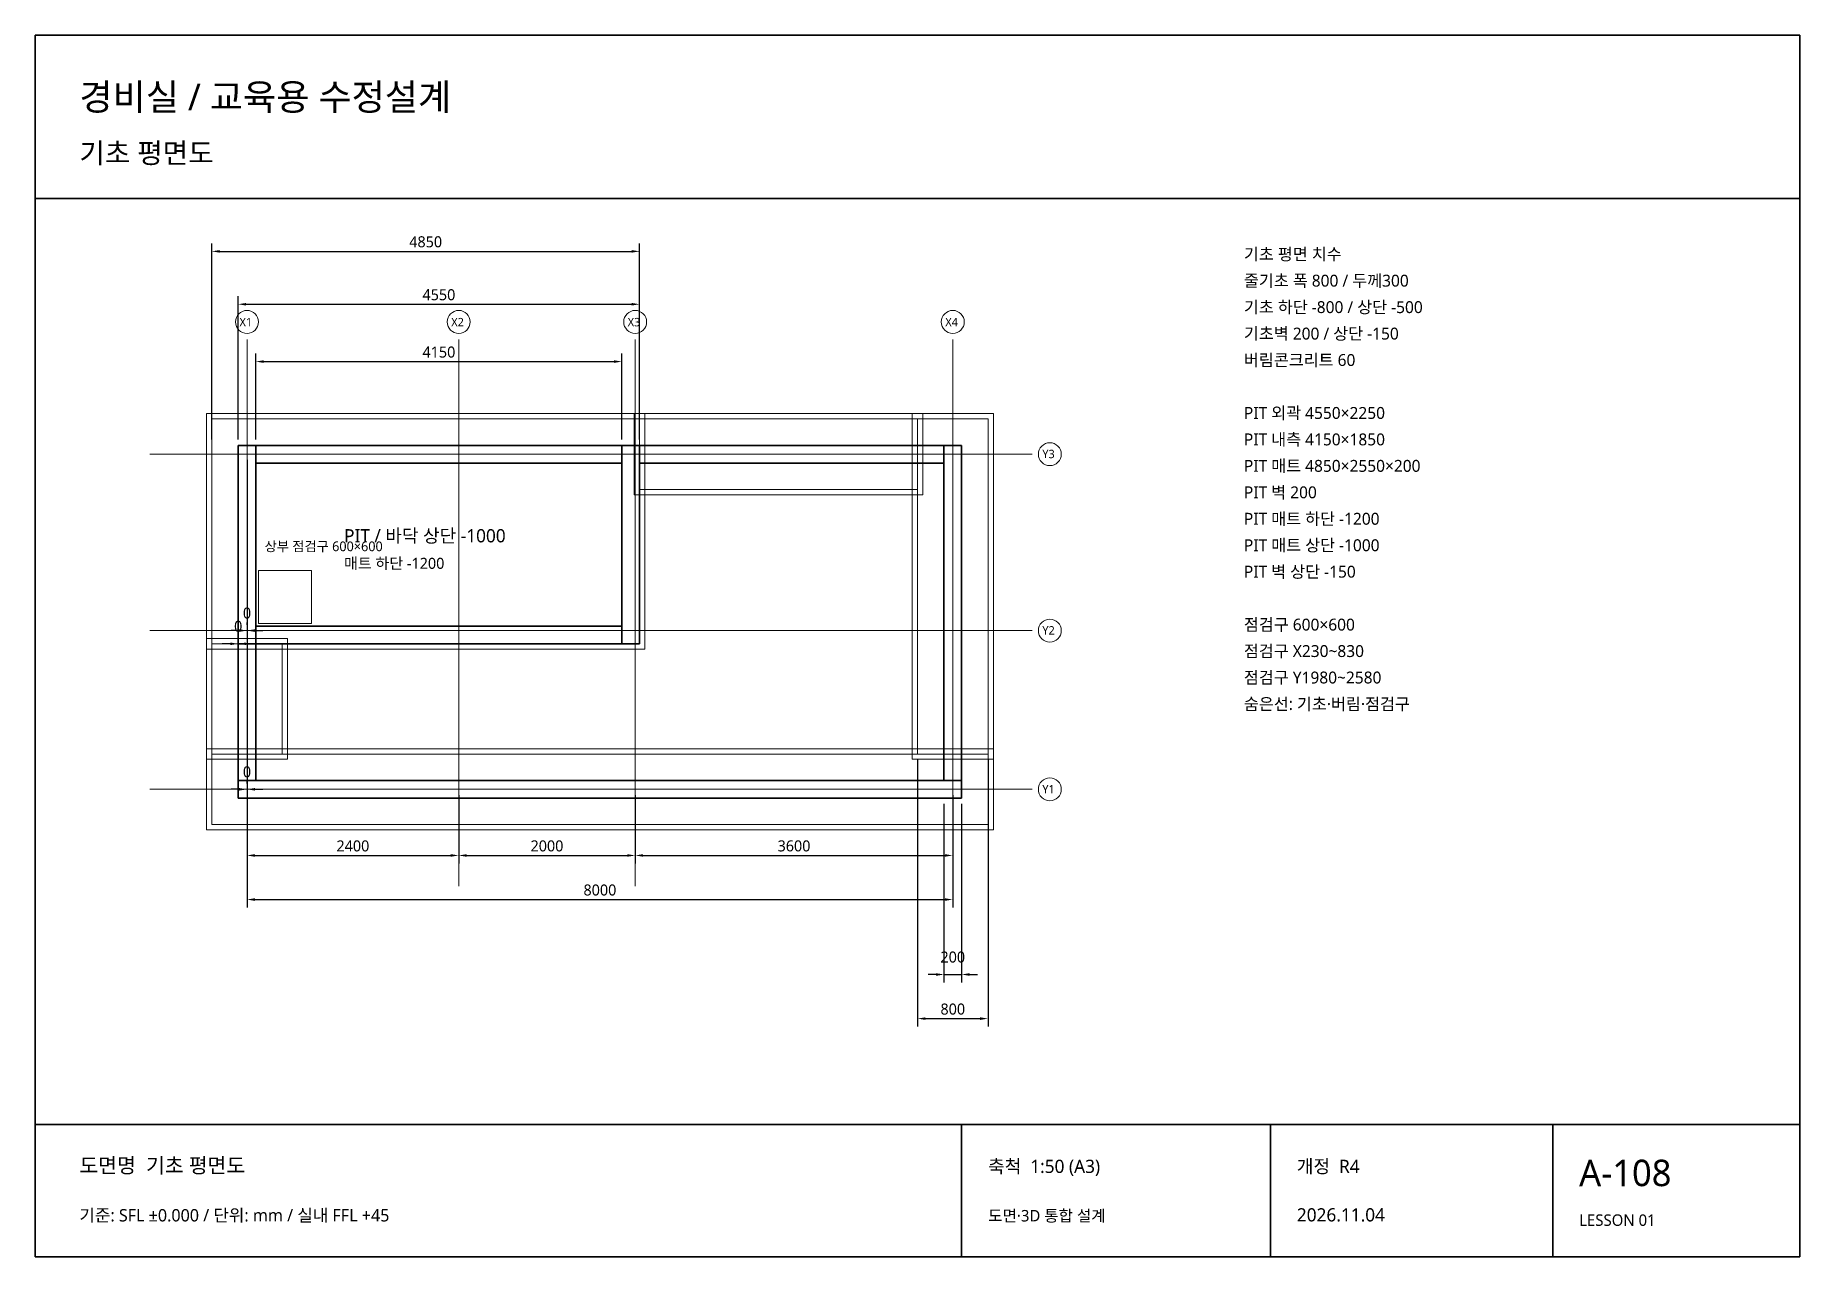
# Model space of a CAD drawing. Header units: millimetres. Extents: x 500 to 20500, y 500 to 14350.
import ezdxf

# ---------------------------------------------------------------- set-up
doc = ezdxf.new("R2010")
doc.units = ezdxf.units.MM
for name, color, linetype, lineweight in [('A-FOUNDATION', 7, 'Continuous', 35), ('BORDER', 7, 'Continuous', 35), ('DIM', 8, 'Continuous', 13), ('GRID', 8, 'Continuous', 13), ('HIDDEN', 8, 'Continuous', 13), ('TEXT', 7, 'Continuous', 18)]:
    doc.layers.add(name, color=color, linetype=linetype, lineweight=lineweight)
doc.styles.add('KOREAN', font='malgun.ttf')
doc.dimstyles.get("Standard").update_dxf_attribs({"dimtxt": 2.5, "dimasz": 2.5, "dimexe": 1.25, "dimexo": 0.625, "dimtad": 1, "dimcen": 2.5, "dimazin": 3, "dimtfac": 1, "dimtmove": 0, "dimatfit": 3})

msp = doc.modelspace()

# ---------------------------------------------------------------- linework, layer by layer
at = {"layer": 'A-FOUNDATION'}
for p, q in [((2800, 9700), (2964.706, 9700)), ((2800, 9302.941), (2800, 9700)), ((2964.706, 9700), (3000, 9700)), ((3000, 9700), (3000, 7847.059)), ((3000, 9700), (6417.647, 9700)), ((3000, 9664.706), (3000, 9700)), ((3000, 9500), (3000, 9664.706)), ((6417.647, 9700), (7150, 9700)), ((7150, 9700), (7314.706, 9700)), ((7150, 9302.941), (7150, 9700)), ((7150, 9700), (7150, 9535.294)), ((7314.706, 9700), (7350, 9700)), ((7350, 9700), (7350, 7847.059)), ((7350, 9700), (9321.429, 9700)), ((7350, 9614.286), (7350, 9700)), ((7350, 9500), (7350, 9614.286)), ((9321.429, 9700), (10800, 9700)), ((10800, 9700), (10914.286, 9700)), ((10800, 8071.429), (10800, 9700)), ((10800, 9700), (10800, 9585.714)), ((10914.286, 9700), (11000, 9700)), ((11000, 9700), (11000, 7528.571)), ((3732.353, 9500), (3000, 9500)), ((7150, 9500), (3732.353, 9500)), ((7150, 9535.294), (7150, 9500)), ((8828.572, 9500), (7350, 9500)), ((10800, 9500), (8828.572, 9500)), ((10800, 9585.714), (10800, 9500)), ((2800, 7450), (2800, 9302.941)), ((7150, 7450), (7150, 9302.941)), ((10800, 5900), (10800, 8071.429)), ((3000, 7847.059), (3000, 7450)), ((7350, 7847.059), (7350, 7450)), ((3000, 7650), (6417.647, 7650)), ((3000, 7614.706), (3000, 7650)), ((3000, 7450), (3000, 7614.706)), ((6417.647, 7650), (7150, 7650)), ((7150, 7650), (7150, 7485.294)), ((2835.294, 7450), (2800, 7450)), ((2800, 7450), (2914.286, 7450)), ((2800, 6785.714), (2800, 7450)), ((3000, 7450), (2835.294, 7450)), ((2914.286, 7450), (3000, 7450)), ((3732.353, 7450), (3000, 7450)), ((3000, 7450), (3000, 6564.286)), ((7150, 7450), (3732.353, 7450)), ((7150, 7485.294), (7150, 7450)), ((7185.294, 7450), (7150, 7450)), ((7350, 7450), (7185.294, 7450)), ((11000, 7528.571), (11000, 5900)), ((2800, 5900), (2800, 6785.714)), ((3000, 6564.286), (3000, 5900)), ((2800, 5900), (7485.714, 5900)), ((2800, 5814.286), (2800, 5900)), ((2885.714, 5900), (2800, 5900)), ((2800, 5700), (2800, 5814.286)), ((3000, 5900), (2885.714, 5900)), ((7485.714, 5900), (11000, 5900)), ((10885.714, 5900), (10800, 5900)), ((11000, 5900), (10885.714, 5900)), ((11000, 5900), (11000, 5785.714)), ((6314.286, 5700), (2800, 5700)), ((11000, 5700), (6314.286, 5700)), ((11000, 5785.714), (11000, 5700))]:
    msp.add_line(p, q, dxfattribs=at)
at = {"layer": 'BORDER'}
for p, q in [((500, 12500), (20500, 12500)), ((500, 2000), (20500, 2000)), ((11000, 500), (11000, 2000)), ((14500, 500), (14500, 2000)), ((17700, 500), (17700, 2000))]:
    msp.add_line(p, q, dxfattribs=at)
msp.add_lwpolyline([(500, 500), (20500, 500), (20500, 14350), (500, 14350)], close=True, dxfattribs=at)
at = {"layer": 'GRID'}
for p, q in [((2900, 4700), (2900, 10900)), ((5300, 4700), (5300, 10900)), ((7300, 4700), (7300, 10900)), ((10900, 4700), (10900, 10900)), ((1800, 9600), (11800, 9600)), ((1800, 7600), (11800, 7600)), ((1800, 5800), (11800, 5800))]:
    msp.add_line(p, q, dxfattribs=at)
for centre in [(2900, 11100), (5300, 11100), (7300, 11100), (10900, 11100), (12000, 9600), (12000, 7600), (12000, 5800)]:
    msp.add_circle(centre, 130, dxfattribs=at)
at = {"layer": 'HIDDEN'}
for p, q in [((7410, 10060), (2440, 10060)), ((2440, 10060), (2440, 7390)), ((7350, 10000), (2500, 10000)), ((2500, 10000), (2500, 7450)), ((10560, 10060), (7290, 10060)), ((7290, 10060), (7290, 9140)), ((7350, 7450), (7350, 10000)), ((10500, 10000), (7350, 10000)), ((7350, 10000), (7350, 9200)), ((7410, 7390), (7410, 10060)), ((11360, 10060), (10440, 10060)), ((10440, 10060), (10440, 6140)), ((11300, 10000), (10500, 10000)), ((10500, 10000), (10500, 6200)), ((10500, 9200), (10500, 10000)), ((10560, 9140), (10560, 10060)), ((11300, 6200), (11300, 10000)), ((11360, 6140), (11360, 10060)), ((7350, 9200), (10500, 9200)), ((7290, 9140), (10560, 9140)), ((3360, 7510), (2440, 7510)), ((2440, 7510), (2440, 6140)), ((2500, 7450), (7350, 7450)), ((3300, 7450), (2500, 7450)), ((2500, 7450), (2500, 6200)), ((3300, 6200), (3300, 7450)), ((3360, 6140), (3360, 7510)), ((2440, 7390), (7410, 7390)), ((11360, 6260), (2440, 6260)), ((2440, 6260), (2440, 5340)), ((11300, 6200), (2500, 6200)), ((2500, 6200), (2500, 5400)), ((2500, 6200), (3300, 6200)), ((10500, 6200), (11300, 6200)), ((11300, 5400), (11300, 6200)), ((11360, 5340), (11360, 6260)), ((2440, 6140), (3360, 6140)), ((10440, 6140), (11360, 6140)), ((2500, 5400), (11300, 5400)), ((2440, 5340), (11360, 5340))]:
    msp.add_line(p, q, dxfattribs=at)
msp.add_lwpolyline([(3030, 7680), (3630, 7680), (3630, 8280), (3030, 8280)], close=True, dxfattribs=at)

# ---------------------------------------------------------------- texts
at = {"layer": 'TEXT', "style": 'KOREAN'}
for s, height, p in [('경비실 / 교육용 수정설계', 300, (1000, 13500)), ('기초 평면도', 230, (1000, 12900)), ('기초 평면 치수', 135, (14200, 11800)), ('줄기초 폭 800 / 두께300', 135, (14200, 11500)), ('기초 하단 -800 / 상단 -500', 135, (14200, 11200)), ('X1', 95, (2815, 11050)), ('X2', 95, (5215, 11050)), ('X3', 95, (7215, 11050)), ('X4', 95, (10815, 11050)), ('기초벽 200 / 상단 -150', 135, (14200, 10900)), ('버림콘크리트 60', 135, (14200, 10600)), ('PIT 외곽 4550×2250', 135, (14200, 10000)), ('PIT 내측 4150×1850', 135, (14200, 9700)), ('Y3', 95, (11915, 9555)), ('PIT 매트 4850×2550×200', 135, (14200, 9400)), ('PIT 벽 200', 135, (14200, 9100)), ('PIT 매트 하단 -1200', 135, (14200, 8800)), ('상부 점검구 600×600', 110, (3100, 8500)), ('PIT / 바닥 상단 -1000', 150, (4000, 8600)), ('PIT 매트 상단 -1000', 135, (14200, 8500)), ('매트 하단 -1200', 125, (4000, 8300)), ('PIT 벽 상단 -150', 135, (14200, 8200)), ('Y2', 95, (11915, 7555)), ('점검구 600×600', 135, (14200, 7600)), ('점검구 X230~830', 135, (14200, 7300)), ('점검구 Y1980~2580', 135, (14200, 7000)), ('숨은선: 기초·버림·점검구', 135, (14200, 6700)), ('Y1', 95, (11915, 5755)), ('도면명  기초 평면도', 170, (1000, 1450)), ('축척  1:50 (A3)', 150, (11300, 1450)), ('개정  R4', 150, (14800, 1450)), ('A-108', 300, (18000, 1300)), ('기준: SFL ±0.000 / 단위: mm / 실내 FFL +45', 140, (1000, 900)), ('도면·3D 통합 설계', 130, (11300, 900)), ('2026.11.04', 150, (14800, 900)), ('LESSON 01', 130, (18000, 850))]:
    msp.add_text(s, height=height, dxfattribs=at).set_placement(p)

# ---------------------------------------------------------------- dimensions: what is measured, and where the dimension line sits
at = {"layer": 'DIM'}
for base, p1, p2 in [((2500, 11900), (2500, 9700), (7350, 9700)), ((2800, 11300), (2800, 9700), (7350, 9700)), ((3000, 10650), (3000, 9700), (7150, 9700)), ((1300, 7450), (2800, 7450), (2800, 9700)), ((1700, 5800), (2900, 5800), (2900, 9600)), ((2200, 7600), (2900, 7600), (2900, 9600)), ((2200, 5800), (2900, 5800), (2900, 7600)), ((10500, 3200), (10500, 6200), (11300, 6200)), ((2900, 5050), (2900, 5800), (5300, 5800)), ((2900, 4550), (2900, 5800), (10900, 5800)), ((5300, 5050), (5300, 5800), (7300, 5800)), ((7300, 5050), (7300, 5800), (10900, 5800)), ((10800, 3700), (10800, 5700), (11000, 5700))]:
    msp.add_linear_dim(base=base, p1=p1, p2=p2, dimstyle='Standard', override={"dimtxt": 125, "dimasz": 90, "dimexe": 90, "dimexo": 65, "dimgap": 45, "dimtad": 1, "dimdec": 0, "dimlfac": 1, "dimtxsty": 'KOREAN', "dimclrd": 8, "dimclre": 8, "dimclrt": 7}, dxfattribs=at).render()

doc.saveas('drawing.dxf')
